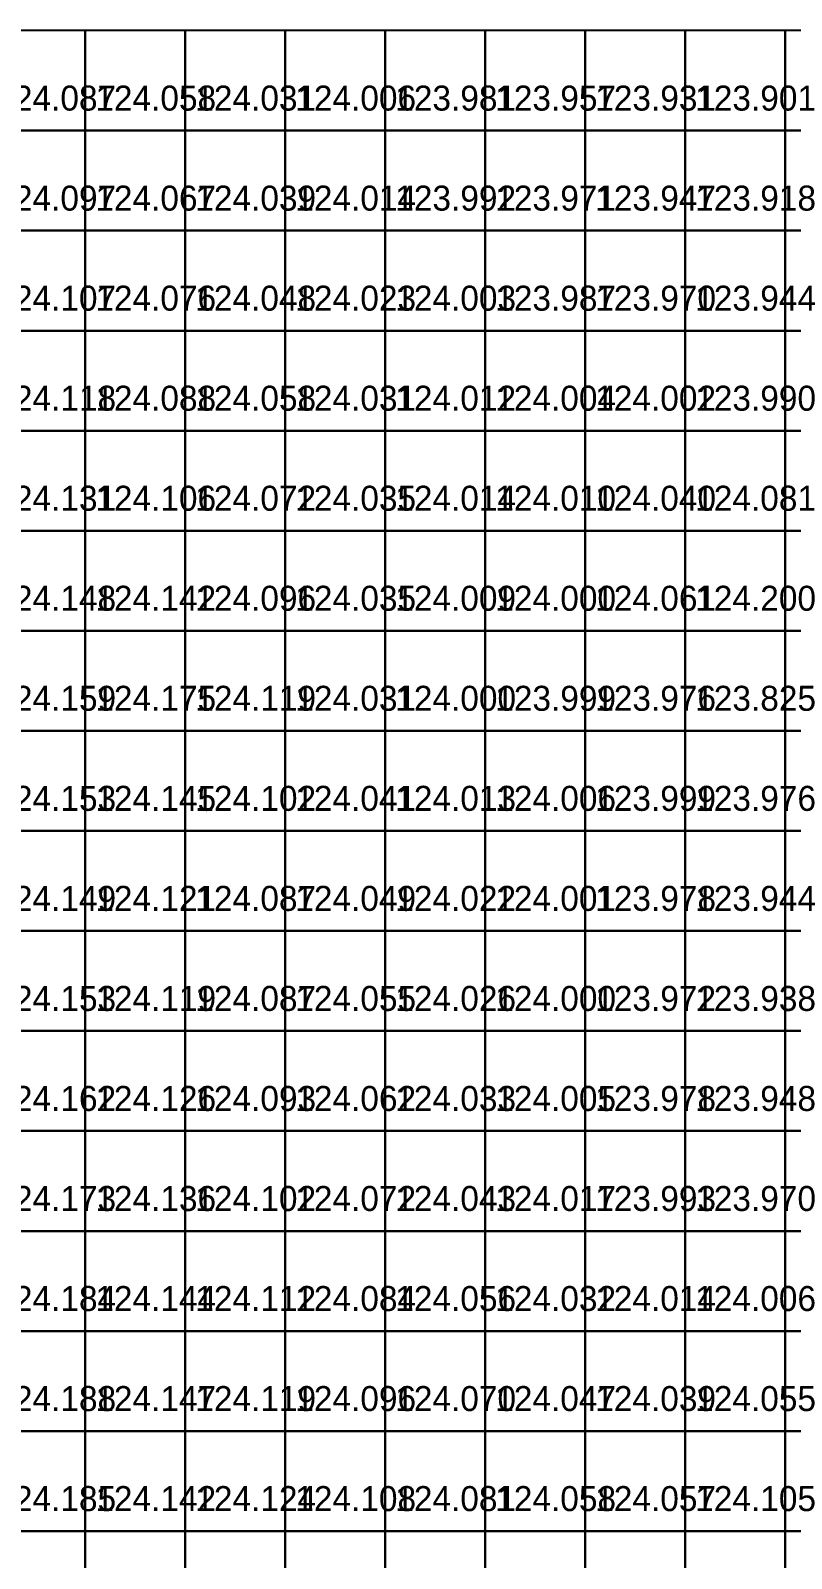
# Model space of a CAD drawing. Header units: metres. Extents: x 287857 to 287978, y 62957 to 63018.
# Drawn here: x 287940.38 to 287947.99, y 63002.56 to 63017.83 of the extents above; entities that cross this region are included whole.
import ezdxf

# ---------------------------------------------------------------- set-up
doc = ezdxf.new("R2010")
doc.units = ezdxf.units.M
for name, color, linetype, true_color in [('CIVILS-BARRIER', 7, 'Continuous', 0xf87171), ('CIVILS-INTERP', 7, 'Continuous', 0x64748b), ('CIVILS-LEVEL-TXT', 7, 'Continuous', 0x38bdf8), ('CIVILS-REAL', 7, 'Continuous', 0x38bdf8)]:
    doc.layers.add(name, color=color, linetype=linetype, true_color=true_color)

msp = doc.modelspace()

# ---------------------------------------------------------------- linework, layer by layer
at = {"layer": 'CIVILS-BARRIER'}
for points in [[(287944.925, 63010.831, 123.999), (287945.925, 63010.831, 123.999), (287945.925, 63011.831, 123.999), (287944.925, 63011.831, 123.999), (287944.925, 63010.831, 123.999)], [(287945.925, 63010.831, 123.976), (287946.925, 63010.831, 123.976), (287946.925, 63011.831, 123.976), (287945.925, 63011.831, 123.976), (287945.925, 63010.831, 123.976)], [(287946.925, 63010.831, 123.825), (287947.925, 63010.831, 123.825), (287947.925, 63011.831, 123.825), (287946.925, 63011.831, 123.825), (287946.925, 63010.831, 123.825)]]:
    msp.add_polyline3d(points, dxfattribs=at)
at = {"layer": 'CIVILS-INTERP'}
for points in [[(287939.925, 63016.831, 124.087), (287940.925, 63016.831, 124.087), (287940.925, 63017.831, 124.087), (287939.925, 63017.831, 124.087), (287939.925, 63016.831, 124.087)], [(287940.925, 63016.831, 124.058), (287941.925, 63016.831, 124.058), (287941.925, 63017.831, 124.058), (287940.925, 63017.831, 124.058), (287940.925, 63016.831, 124.058)], [(287941.925, 63016.831, 124.031), (287942.925, 63016.831, 124.031), (287942.925, 63017.831, 124.031), (287941.925, 63017.831, 124.031), (287941.925, 63016.831, 124.031)], [(287942.925, 63016.831, 124.006), (287943.925, 63016.831, 124.006), (287943.925, 63017.831, 124.006), (287942.925, 63017.831, 124.006), (287942.925, 63016.831, 124.006)], [(287943.925, 63016.831, 123.981), (287944.925, 63016.831, 123.981), (287944.925, 63017.831, 123.981), (287943.925, 63017.831, 123.981), (287943.925, 63016.831, 123.981)], [(287944.925, 63016.831, 123.957), (287945.925, 63016.831, 123.957), (287945.925, 63017.831, 123.957), (287944.925, 63017.831, 123.957), (287944.925, 63016.831, 123.957)], [(287945.925, 63016.831, 123.931), (287946.925, 63016.831, 123.931), (287946.925, 63017.831, 123.931), (287945.925, 63017.831, 123.931), (287945.925, 63016.831, 123.931)], [(287946.925, 63016.831, 123.901), (287947.925, 63016.831, 123.901), (287947.925, 63017.831, 123.901), (287946.925, 63017.831, 123.901), (287946.925, 63016.831, 123.901)], [(287947.925, 63016.831, 123.867), (287948.925, 63016.831, 123.867), (287948.925, 63017.831, 123.867), (287947.925, 63017.831, 123.867), (287947.925, 63016.831, 123.867)], [(287939.925, 63015.831, 124.097), (287940.925, 63015.831, 124.097), (287940.925, 63016.831, 124.097), (287939.925, 63016.831, 124.097), (287939.925, 63015.831, 124.097)], [(287940.925, 63015.831, 124.067), (287941.925, 63015.831, 124.067), (287941.925, 63016.831, 124.067), (287940.925, 63016.831, 124.067), (287940.925, 63015.831, 124.067)], [(287941.925, 63015.831, 124.039), (287942.925, 63015.831, 124.039), (287942.925, 63016.831, 124.039), (287941.925, 63016.831, 124.039), (287941.925, 63015.831, 124.039)], [(287942.925, 63015.831, 124.014), (287943.925, 63015.831, 124.014), (287943.925, 63016.831, 124.014), (287942.925, 63016.831, 124.014), (287942.925, 63015.831, 124.014)], [(287943.925, 63015.831, 123.992), (287944.925, 63015.831, 123.992), (287944.925, 63016.831, 123.992), (287943.925, 63016.831, 123.992), (287943.925, 63015.831, 123.992)], [(287944.925, 63015.831, 123.971), (287945.925, 63015.831, 123.971), (287945.925, 63016.831, 123.971), (287944.925, 63016.831, 123.971), (287944.925, 63015.831, 123.971)], [(287945.925, 63015.831, 123.947), (287946.925, 63015.831, 123.947), (287946.925, 63016.831, 123.947), (287945.925, 63016.831, 123.947), (287945.925, 63015.831, 123.947)], [(287946.925, 63015.831, 123.918), (287947.925, 63015.831, 123.918), (287947.925, 63016.831, 123.918), (287946.925, 63016.831, 123.918), (287946.925, 63015.831, 123.918)], [(287947.925, 63015.831, 123.881), (287948.925, 63015.831, 123.881), (287948.925, 63016.831, 123.881), (287947.925, 63016.831, 123.881), (287947.925, 63015.831, 123.881)], [(287939.925, 63014.831, 124.107), (287940.925, 63014.831, 124.107), (287940.925, 63015.831, 124.107), (287939.925, 63015.831, 124.107), (287939.925, 63014.831, 124.107)], [(287940.925, 63014.831, 124.076), (287941.925, 63014.831, 124.076), (287941.925, 63015.831, 124.076), (287940.925, 63015.831, 124.076), (287940.925, 63014.831, 124.076)], [(287941.925, 63014.831, 124.048), (287942.925, 63014.831, 124.048), (287942.925, 63015.831, 124.048), (287941.925, 63015.831, 124.048), (287941.925, 63014.831, 124.048)], [(287942.925, 63014.831, 124.023), (287943.925, 63014.831, 124.023), (287943.925, 63015.831, 124.023), (287942.925, 63015.831, 124.023), (287942.925, 63014.831, 124.023)], [(287943.925, 63014.831, 124.003), (287944.925, 63014.831, 124.003), (287944.925, 63015.831, 124.003), (287943.925, 63015.831, 124.003), (287943.925, 63014.831, 124.003)], [(287944.925, 63014.831, 123.987), (287945.925, 63014.831, 123.987), (287945.925, 63015.831, 123.987), (287944.925, 63015.831, 123.987), (287944.925, 63014.831, 123.987)], [(287945.925, 63014.831, 123.97), (287946.925, 63014.831, 123.97), (287946.925, 63015.831, 123.97), (287945.925, 63015.831, 123.97), (287945.925, 63014.831, 123.97)], [(287946.925, 63014.831, 123.944), (287947.925, 63014.831, 123.944), (287947.925, 63015.831, 123.944), (287946.925, 63015.831, 123.944), (287946.925, 63014.831, 123.944)], [(287947.925, 63014.831, 123.903), (287948.925, 63014.831, 123.903), (287948.925, 63015.831, 123.903), (287947.925, 63015.831, 123.903), (287947.925, 63014.831, 123.903)], [(287939.925, 63013.831, 124.118), (287940.925, 63013.831, 124.118), (287940.925, 63014.831, 124.118), (287939.925, 63014.831, 124.118), (287939.925, 63013.831, 124.118)], [(287940.925, 63013.831, 124.088), (287941.925, 63013.831, 124.088), (287941.925, 63014.831, 124.088), (287940.925, 63014.831, 124.088), (287940.925, 63013.831, 124.088)], [(287941.925, 63013.831, 124.058), (287942.925, 63013.831, 124.058), (287942.925, 63014.831, 124.058), (287941.925, 63014.831, 124.058), (287941.925, 63013.831, 124.058)], [(287942.925, 63013.831, 124.031), (287943.925, 63013.831, 124.031), (287943.925, 63014.831, 124.031), (287942.925, 63014.831, 124.031), (287942.925, 63013.831, 124.031)], [(287943.925, 63013.831, 124.012), (287944.925, 63013.831, 124.012), (287944.925, 63014.831, 124.012), (287943.925, 63014.831, 124.012), (287943.925, 63013.831, 124.012)], [(287944.925, 63013.831, 124.004), (287945.925, 63013.831, 124.004), (287945.925, 63014.831, 124.004), (287944.925, 63014.831, 124.004), (287944.925, 63013.831, 124.004)], [(287945.925, 63013.831, 124.002), (287946.925, 63013.831, 124.002), (287946.925, 63014.831, 124.002), (287945.925, 63014.831, 124.002), (287945.925, 63013.831, 124.002)], [(287946.925, 63013.831, 123.99), (287947.925, 63013.831, 123.99), (287947.925, 63014.831, 123.99), (287946.925, 63014.831, 123.99), (287946.925, 63013.831, 123.99)], [(287947.925, 63013.831, 123.939), (287948.925, 63013.831, 123.939), (287948.925, 63014.831, 123.939), (287947.925, 63014.831, 123.939), (287947.925, 63013.831, 123.939)], [(287939.925, 63012.831, 124.131), (287940.925, 63012.831, 124.131), (287940.925, 63013.831, 124.131), (287939.925, 63013.831, 124.131), (287939.925, 63012.831, 124.131)], [(287940.925, 63012.831, 124.106), (287941.925, 63012.831, 124.106), (287941.925, 63013.831, 124.106), (287940.925, 63013.831, 124.106), (287940.925, 63012.831, 124.106)], [(287941.925, 63012.831, 124.072), (287942.925, 63012.831, 124.072), (287942.925, 63013.831, 124.072), (287941.925, 63013.831, 124.072), (287941.925, 63012.831, 124.072)], [(287942.925, 63012.831, 124.035), (287943.925, 63012.831, 124.035), (287943.925, 63013.831, 124.035), (287942.925, 63013.831, 124.035), (287942.925, 63012.831, 124.035)], [(287943.925, 63012.831, 124.014), (287944.925, 63012.831, 124.014), (287944.925, 63013.831, 124.014), (287943.925, 63013.831, 124.014), (287943.925, 63012.831, 124.014)], [(287944.925, 63012.831, 124.01), (287945.925, 63012.831, 124.01), (287945.925, 63013.831, 124.01), (287944.925, 63013.831, 124.01), (287944.925, 63012.831, 124.01)], [(287945.925, 63012.831, 124.04), (287946.925, 63012.831, 124.04), (287946.925, 63013.831, 124.04), (287945.925, 63013.831, 124.04), (287945.925, 63012.831, 124.04)], [(287946.925, 63012.831, 124.081), (287947.925, 63012.831, 124.081), (287947.925, 63013.831, 124.081), (287946.925, 63013.831, 124.081), (287946.925, 63012.831, 124.081)], [(287947.925, 63012.831, 123.998), (287948.925, 63012.831, 123.998), (287948.925, 63013.831, 123.998), (287947.925, 63013.831, 123.998), (287947.925, 63012.831, 123.998)], [(287939.925, 63011.831, 124.148), (287940.925, 63011.831, 124.148), (287940.925, 63012.831, 124.148), (287939.925, 63012.831, 124.148), (287939.925, 63011.831, 124.148)], [(287940.925, 63011.831, 124.142), (287941.925, 63011.831, 124.142), (287941.925, 63012.831, 124.142), (287940.925, 63012.831, 124.142), (287940.925, 63011.831, 124.142)], [(287941.925, 63011.831, 124.096), (287942.925, 63011.831, 124.096), (287942.925, 63012.831, 124.096), (287941.925, 63012.831, 124.096), (287941.925, 63011.831, 124.096)], [(287942.925, 63011.831, 124.035), (287943.925, 63011.831, 124.035), (287943.925, 63012.831, 124.035), (287942.925, 63012.831, 124.035), (287942.925, 63011.831, 124.035)], [(287943.925, 63011.831, 124.009), (287944.925, 63011.831, 124.009), (287944.925, 63012.831, 124.009), (287943.925, 63012.831, 124.009), (287943.925, 63011.831, 124.009)], [(287945.925, 63011.831, 124.061), (287946.925, 63011.831, 124.061), (287946.925, 63012.831, 124.061), (287945.925, 63012.831, 124.061), (287945.925, 63011.831, 124.061)], [(287947.925, 63011.831, 124.042), (287948.925, 63011.831, 124.042), (287948.925, 63012.831, 124.042), (287947.925, 63012.831, 124.042), (287947.925, 63011.831, 124.042)], [(287939.925, 63010.831, 124.159), (287940.925, 63010.831, 124.159), (287940.925, 63011.831, 124.159), (287939.925, 63011.831, 124.159), (287939.925, 63010.831, 124.159)], [(287941.925, 63010.831, 124.119), (287942.925, 63010.831, 124.119), (287942.925, 63011.831, 124.119), (287941.925, 63011.831, 124.119), (287941.925, 63010.831, 124.119)], [(287942.925, 63010.831, 124.031), (287943.925, 63010.831, 124.031), (287943.925, 63011.831, 124.031), (287942.925, 63011.831, 124.031), (287942.925, 63010.831, 124.031)], [(287939.925, 63009.831, 124.153), (287940.925, 63009.831, 124.153), (287940.925, 63010.831, 124.153), (287939.925, 63010.831, 124.153), (287939.925, 63009.831, 124.153)], [(287940.925, 63009.831, 124.145), (287941.925, 63009.831, 124.145), (287941.925, 63010.831, 124.145), (287940.925, 63010.831, 124.145), (287940.925, 63009.831, 124.145)], [(287941.925, 63009.831, 124.102), (287942.925, 63009.831, 124.102), (287942.925, 63010.831, 124.102), (287941.925, 63010.831, 124.102), (287941.925, 63009.831, 124.102)], [(287942.925, 63009.831, 124.041), (287943.925, 63009.831, 124.041), (287943.925, 63010.831, 124.041), (287942.925, 63010.831, 124.041), (287942.925, 63009.831, 124.041)], [(287943.925, 63009.831, 124.013), (287944.925, 63009.831, 124.013), (287944.925, 63010.831, 124.013), (287943.925, 63010.831, 124.013), (287943.925, 63009.831, 124.013)], [(287944.925, 63009.831, 124.006), (287945.925, 63009.831, 124.006), (287945.925, 63010.831, 124.006), (287944.925, 63010.831, 124.006), (287944.925, 63009.831, 124.006)], [(287945.925, 63009.831, 123.999), (287946.925, 63009.831, 123.999), (287946.925, 63010.831, 123.999), (287945.925, 63010.831, 123.999), (287945.925, 63009.831, 123.999)], [(287946.925, 63009.831, 123.976), (287947.925, 63009.831, 123.976), (287947.925, 63010.831, 123.976), (287946.925, 63010.831, 123.976), (287946.925, 63009.831, 123.976)], [(287947.925, 63009.831, 123.908), (287948.925, 63009.831, 123.908), (287948.925, 63010.831, 123.908), (287947.925, 63010.831, 123.908), (287947.925, 63009.831, 123.908)], [(287939.925, 63008.831, 124.149), (287940.925, 63008.831, 124.149), (287940.925, 63009.831, 124.149), (287939.925, 63009.831, 124.149), (287939.925, 63008.831, 124.149)], [(287940.925, 63008.831, 124.121), (287941.925, 63008.831, 124.121), (287941.925, 63009.831, 124.121), (287940.925, 63009.831, 124.121), (287940.925, 63008.831, 124.121)], [(287941.925, 63008.831, 124.087), (287942.925, 63008.831, 124.087), (287942.925, 63009.831, 124.087), (287941.925, 63009.831, 124.087), (287941.925, 63008.831, 124.087)], [(287942.925, 63008.831, 124.049), (287943.925, 63008.831, 124.049), (287943.925, 63009.831, 124.049), (287942.925, 63009.831, 124.049), (287942.925, 63008.831, 124.049)], [(287943.925, 63008.831, 124.022), (287944.925, 63008.831, 124.022), (287944.925, 63009.831, 124.022), (287943.925, 63009.831, 124.022), (287943.925, 63008.831, 124.022)], [(287944.925, 63008.831, 124.001), (287945.925, 63008.831, 124.001), (287945.925, 63009.831, 124.001), (287944.925, 63009.831, 124.001), (287944.925, 63008.831, 124.001)], [(287945.925, 63008.831, 123.978), (287946.925, 63008.831, 123.978), (287946.925, 63009.831, 123.978), (287945.925, 63009.831, 123.978), (287945.925, 63008.831, 123.978)], [(287946.925, 63008.831, 123.944), (287947.925, 63008.831, 123.944), (287947.925, 63009.831, 123.944), (287946.925, 63009.831, 123.944), (287946.925, 63008.831, 123.944)], [(287947.925, 63008.831, 123.893), (287948.925, 63008.831, 123.893), (287948.925, 63009.831, 123.893), (287947.925, 63009.831, 123.893), (287947.925, 63008.831, 123.893)], [(287939.925, 63007.831, 124.153), (287940.925, 63007.831, 124.153), (287940.925, 63008.831, 124.153), (287939.925, 63008.831, 124.153), (287939.925, 63007.831, 124.153)], [(287940.925, 63007.831, 124.119), (287941.925, 63007.831, 124.119), (287941.925, 63008.831, 124.119), (287940.925, 63008.831, 124.119), (287940.925, 63007.831, 124.119)], [(287941.925, 63007.831, 124.087), (287942.925, 63007.831, 124.087), (287942.925, 63008.831, 124.087), (287941.925, 63008.831, 124.087), (287941.925, 63007.831, 124.087)], [(287942.925, 63007.831, 124.055), (287943.925, 63007.831, 124.055), (287943.925, 63008.831, 124.055), (287942.925, 63008.831, 124.055), (287942.925, 63007.831, 124.055)], [(287943.925, 63007.831, 124.026), (287944.925, 63007.831, 124.026), (287944.925, 63008.831, 124.026), (287943.925, 63008.831, 124.026), (287943.925, 63007.831, 124.026)], [(287944.925, 63007.831, 124), (287945.925, 63007.831, 124), (287945.925, 63008.831, 124), (287944.925, 63008.831, 124), (287944.925, 63007.831, 124)], [(287945.925, 63007.831, 123.972), (287946.925, 63007.831, 123.972), (287946.925, 63008.831, 123.972), (287945.925, 63008.831, 123.972), (287945.925, 63007.831, 123.972)], [(287946.925, 63007.831, 123.938), (287947.925, 63007.831, 123.938), (287947.925, 63008.831, 123.938), (287946.925, 63008.831, 123.938), (287946.925, 63007.831, 123.938)], [(287947.925, 63007.831, 123.898), (287948.925, 63007.831, 123.898), (287948.925, 63008.831, 123.898), (287947.925, 63008.831, 123.898), (287947.925, 63007.831, 123.898)], [(287939.925, 63006.831, 124.162), (287940.925, 63006.831, 124.162), (287940.925, 63007.831, 124.162), (287939.925, 63007.831, 124.162), (287939.925, 63006.831, 124.162)], [(287940.925, 63006.831, 124.126), (287941.925, 63006.831, 124.126), (287941.925, 63007.831, 124.126), (287940.925, 63007.831, 124.126), (287940.925, 63006.831, 124.126)], [(287941.925, 63006.831, 124.093), (287942.925, 63006.831, 124.093), (287942.925, 63007.831, 124.093), (287941.925, 63007.831, 124.093), (287941.925, 63006.831, 124.093)], [(287942.925, 63006.831, 124.062), (287943.925, 63006.831, 124.062), (287943.925, 63007.831, 124.062), (287942.925, 63007.831, 124.062), (287942.925, 63006.831, 124.062)], [(287943.925, 63006.831, 124.033), (287944.925, 63006.831, 124.033), (287944.925, 63007.831, 124.033), (287943.925, 63007.831, 124.033), (287943.925, 63006.831, 124.033)], [(287944.925, 63006.831, 124.005), (287945.925, 63006.831, 124.005), (287945.925, 63007.831, 124.005), (287944.925, 63007.831, 124.005), (287944.925, 63006.831, 124.005)], [(287945.925, 63006.831, 123.978), (287946.925, 63006.831, 123.978), (287946.925, 63007.831, 123.978), (287945.925, 63007.831, 123.978), (287945.925, 63006.831, 123.978)], [(287946.925, 63006.831, 123.948), (287947.925, 63006.831, 123.948), (287947.925, 63007.831, 123.948), (287946.925, 63007.831, 123.948), (287946.925, 63006.831, 123.948)], [(287947.925, 63006.831, 123.915), (287948.925, 63006.831, 123.915), (287948.925, 63007.831, 123.915), (287947.925, 63007.831, 123.915), (287947.925, 63006.831, 123.915)], [(287939.925, 63005.831, 124.173), (287940.925, 63005.831, 124.173), (287940.925, 63006.831, 124.173), (287939.925, 63006.831, 124.173), (287939.925, 63005.831, 124.173)], [(287940.925, 63005.831, 124.136), (287941.925, 63005.831, 124.136), (287941.925, 63006.831, 124.136), (287940.925, 63006.831, 124.136), (287940.925, 63005.831, 124.136)], [(287941.925, 63005.831, 124.102), (287942.925, 63005.831, 124.102), (287942.925, 63006.831, 124.102), (287941.925, 63006.831, 124.102), (287941.925, 63005.831, 124.102)], [(287942.925, 63005.831, 124.072), (287943.925, 63005.831, 124.072), (287943.925, 63006.831, 124.072), (287942.925, 63006.831, 124.072), (287942.925, 63005.831, 124.072)], [(287943.925, 63005.831, 124.043), (287944.925, 63005.831, 124.043), (287944.925, 63006.831, 124.043), (287943.925, 63006.831, 124.043), (287943.925, 63005.831, 124.043)], [(287944.925, 63005.831, 124.017), (287945.925, 63005.831, 124.017), (287945.925, 63006.831, 124.017), (287944.925, 63006.831, 124.017), (287944.925, 63005.831, 124.017)], [(287945.925, 63005.831, 123.993), (287946.925, 63005.831, 123.993), (287946.925, 63006.831, 123.993), (287945.925, 63006.831, 123.993), (287945.925, 63005.831, 123.993)], [(287946.925, 63005.831, 123.97), (287947.925, 63005.831, 123.97), (287947.925, 63006.831, 123.97), (287946.925, 63006.831, 123.97), (287946.925, 63005.831, 123.97)], [(287947.925, 63005.831, 123.947), (287948.925, 63005.831, 123.947), (287948.925, 63006.831, 123.947), (287947.925, 63006.831, 123.947), (287947.925, 63005.831, 123.947)], [(287939.925, 63004.831, 124.184), (287940.925, 63004.831, 124.184), (287940.925, 63005.831, 124.184), (287939.925, 63005.831, 124.184), (287939.925, 63004.831, 124.184)], [(287940.925, 63004.831, 124.144), (287941.925, 63004.831, 124.144), (287941.925, 63005.831, 124.144), (287940.925, 63005.831, 124.144), (287940.925, 63004.831, 124.144)], [(287941.925, 63004.831, 124.112), (287942.925, 63004.831, 124.112), (287942.925, 63005.831, 124.112), (287941.925, 63005.831, 124.112), (287941.925, 63004.831, 124.112)], [(287942.925, 63004.831, 124.084), (287943.925, 63004.831, 124.084), (287943.925, 63005.831, 124.084), (287942.925, 63005.831, 124.084), (287942.925, 63004.831, 124.084)], [(287943.925, 63004.831, 124.056), (287944.925, 63004.831, 124.056), (287944.925, 63005.831, 124.056), (287943.925, 63005.831, 124.056), (287943.925, 63004.831, 124.056)], [(287944.925, 63004.831, 124.032), (287945.925, 63004.831, 124.032), (287945.925, 63005.831, 124.032), (287944.925, 63005.831, 124.032), (287944.925, 63004.831, 124.032)], [(287945.925, 63004.831, 124.014), (287946.925, 63004.831, 124.014), (287946.925, 63005.831, 124.014), (287945.925, 63005.831, 124.014), (287945.925, 63004.831, 124.014)], [(287946.925, 63004.831, 124.006), (287947.925, 63004.831, 124.006), (287947.925, 63005.831, 124.006), (287946.925, 63005.831, 124.006), (287946.925, 63004.831, 124.006)], [(287947.925, 63004.831, 124), (287948.925, 63004.831, 124), (287948.925, 63005.831, 124), (287947.925, 63005.831, 124), (287947.925, 63004.831, 124)], [(287939.925, 63003.831, 124.188), (287940.925, 63003.831, 124.188), (287940.925, 63004.831, 124.188), (287939.925, 63004.831, 124.188), (287939.925, 63003.831, 124.188)], [(287940.925, 63003.831, 124.147), (287941.925, 63003.831, 124.147), (287941.925, 63004.831, 124.147), (287940.925, 63004.831, 124.147), (287940.925, 63003.831, 124.147)], [(287941.925, 63003.831, 124.119), (287942.925, 63003.831, 124.119), (287942.925, 63004.831, 124.119), (287941.925, 63004.831, 124.119), (287941.925, 63003.831, 124.119)], [(287942.925, 63003.831, 124.096), (287943.925, 63003.831, 124.096), (287943.925, 63004.831, 124.096), (287942.925, 63004.831, 124.096), (287942.925, 63003.831, 124.096)], [(287943.925, 63003.831, 124.07), (287944.925, 63003.831, 124.07), (287944.925, 63004.831, 124.07), (287943.925, 63004.831, 124.07), (287943.925, 63003.831, 124.07)], [(287944.925, 63003.831, 124.047), (287945.925, 63003.831, 124.047), (287945.925, 63004.831, 124.047), (287944.925, 63004.831, 124.047), (287944.925, 63003.831, 124.047)], [(287945.925, 63003.831, 124.039), (287946.925, 63003.831, 124.039), (287946.925, 63004.831, 124.039), (287945.925, 63004.831, 124.039), (287945.925, 63003.831, 124.039)], [(287946.925, 63003.831, 124.055), (287947.925, 63003.831, 124.055), (287947.925, 63004.831, 124.055), (287946.925, 63004.831, 124.055), (287946.925, 63003.831, 124.055)], [(287947.925, 63003.831, 124.093), (287948.925, 63003.831, 124.093), (287948.925, 63004.831, 124.093), (287947.925, 63004.831, 124.093), (287947.925, 63003.831, 124.093)], [(287939.925, 63002.831, 124.185), (287940.925, 63002.831, 124.185), (287940.925, 63003.831, 124.185), (287939.925, 63003.831, 124.185), (287939.925, 63002.831, 124.185)], [(287940.925, 63002.831, 124.142), (287941.925, 63002.831, 124.142), (287941.925, 63003.831, 124.142), (287940.925, 63003.831, 124.142), (287940.925, 63002.831, 124.142)], [(287941.925, 63002.831, 124.124), (287942.925, 63002.831, 124.124), (287942.925, 63003.831, 124.124), (287941.925, 63003.831, 124.124), (287941.925, 63002.831, 124.124)], [(287942.925, 63002.831, 124.108), (287943.925, 63002.831, 124.108), (287943.925, 63003.831, 124.108), (287942.925, 63003.831, 124.108), (287942.925, 63002.831, 124.108)], [(287943.925, 63002.831, 124.081), (287944.925, 63002.831, 124.081), (287944.925, 63003.831, 124.081), (287943.925, 63003.831, 124.081), (287943.925, 63002.831, 124.081)], [(287944.925, 63002.831, 124.058), (287945.925, 63002.831, 124.058), (287945.925, 63003.831, 124.058), (287944.925, 63003.831, 124.058), (287944.925, 63002.831, 124.058)], [(287945.925, 63002.831, 124.057), (287946.925, 63002.831, 124.057), (287946.925, 63003.831, 124.057), (287945.925, 63003.831, 124.057), (287945.925, 63002.831, 124.057)], [(287946.925, 63002.831, 124.105), (287947.925, 63002.831, 124.105), (287947.925, 63003.831, 124.105), (287946.925, 63003.831, 124.105), (287946.925, 63002.831, 124.105)], [(287947.925, 63002.831, 124.241), (287948.925, 63002.831, 124.241), (287948.925, 63003.831, 124.241), (287947.925, 63003.831, 124.241), (287947.925, 63002.831, 124.241)], [(287939.925, 63001.831, 124.178), (287940.925, 63001.831, 124.178), (287940.925, 63002.831, 124.178), (287939.925, 63002.831, 124.178), (287939.925, 63001.831, 124.178)], [(287940.925, 63001.831, 124.135), (287941.925, 63001.831, 124.135), (287941.925, 63002.831, 124.135), (287940.925, 63002.831, 124.135), (287940.925, 63001.831, 124.135)], [(287942.925, 63001.831, 124.115), (287943.925, 63001.831, 124.115), (287943.925, 63002.831, 124.115), (287942.925, 63002.831, 124.115), (287942.925, 63001.831, 124.115)], [(287943.925, 63001.831, 124.087), (287944.925, 63001.831, 124.087), (287944.925, 63002.831, 124.087), (287943.925, 63002.831, 124.087), (287943.925, 63001.831, 124.087)], [(287944.925, 63001.831, 124.061), (287945.925, 63001.831, 124.061), (287945.925, 63002.831, 124.061), (287944.925, 63002.831, 124.061), (287944.925, 63001.831, 124.061)], [(287945.925, 63001.831, 124.057), (287946.925, 63001.831, 124.057), (287946.925, 63002.831, 124.057), (287945.925, 63002.831, 124.057), (287945.925, 63001.831, 124.057)], [(287946.925, 63001.831, 124.108), (287947.925, 63001.831, 124.108), (287947.925, 63002.831, 124.108), (287946.925, 63002.831, 124.108), (287946.925, 63001.831, 124.108)], [(287947.925, 63001.831, 124.296), (287948.925, 63001.831, 124.296), (287948.925, 63002.831, 124.296), (287947.925, 63002.831, 124.296), (287947.925, 63001.831, 124.296)]]:
    msp.add_polyline3d(points, dxfattribs=at)
at = {"layer": 'CIVILS-REAL'}
for points in [[(287944.925, 63011.831, 124), (287945.925, 63011.831, 124), (287945.925, 63012.831, 124), (287944.925, 63012.831, 124), (287944.925, 63011.831, 124)], [(287946.925, 63011.831, 124.2), (287947.925, 63011.831, 124.2), (287947.925, 63012.831, 124.2), (287946.925, 63012.831, 124.2), (287946.925, 63011.831, 124.2)], [(287940.925, 63010.831, 124.175), (287941.925, 63010.831, 124.175), (287941.925, 63011.831, 124.175), (287940.925, 63011.831, 124.175), (287940.925, 63010.831, 124.175)], [(287943.925, 63010.831, 124), (287944.925, 63010.831, 124), (287944.925, 63011.831, 124), (287943.925, 63011.831, 124), (287943.925, 63010.831, 124)], [(287947.925, 63010.831, 123.825), (287948.925, 63010.831, 123.825), (287948.925, 63011.831, 123.825), (287947.925, 63011.831, 123.825), (287947.925, 63010.831, 123.825)], [(287941.925, 63001.831, 124.125), (287942.925, 63001.831, 124.125), (287942.925, 63002.831, 124.125), (287941.925, 63002.831, 124.125), (287941.925, 63001.831, 124.125)]]:
    msp.add_polyline3d(points, dxfattribs=at)

# ---------------------------------------------------------------- texts
at = {"layer": 'CIVILS-LEVEL-TXT'}
for s, p in [('124.087', (287940.025, 63017.031, 124.087)), ('124.058', (287941.025, 63017.031, 124.058)), ('124.031', (287942.025, 63017.031, 124.031)), ('124.006', (287943.025, 63017.031, 124.006)), ('123.981', (287944.025, 63017.031, 123.981)), ('123.957', (287945.025, 63017.031, 123.957)), ('123.931', (287946.025, 63017.031, 123.931)), ('123.901', (287947.025, 63017.031, 123.901)), ('124.097', (287940.025, 63016.031, 124.097)), ('124.067', (287941.025, 63016.031, 124.067)), ('124.039', (287942.025, 63016.031, 124.039)), ('124.014', (287943.025, 63016.031, 124.014)), ('123.992', (287944.025, 63016.031, 123.992)), ('123.971', (287945.025, 63016.031, 123.971)), ('123.947', (287946.025, 63016.031, 123.947)), ('123.918', (287947.025, 63016.031, 123.918)), ('124.107', (287940.025, 63015.031, 124.107)), ('124.076', (287941.025, 63015.031, 124.076)), ('124.048', (287942.025, 63015.031, 124.048)), ('124.023', (287943.025, 63015.031, 124.023)), ('124.003', (287944.025, 63015.031, 124.003)), ('123.987', (287945.025, 63015.031, 123.987)), ('123.970', (287946.025, 63015.031, 123.97)), ('123.944', (287947.025, 63015.031, 123.944)), ('124.118', (287940.025, 63014.031, 124.118)), ('124.088', (287941.025, 63014.031, 124.088)), ('124.058', (287942.025, 63014.031, 124.058)), ('124.031', (287943.025, 63014.031, 124.031)), ('124.012', (287944.025, 63014.031, 124.012)), ('124.004', (287945.025, 63014.031, 124.004)), ('124.002', (287946.025, 63014.031, 124.002)), ('123.990', (287947.025, 63014.031, 123.99)), ('124.131', (287940.025, 63013.031, 124.131)), ('124.106', (287941.025, 63013.031, 124.106)), ('124.072', (287942.025, 63013.031, 124.072)), ('124.035', (287943.025, 63013.031, 124.035)), ('124.014', (287944.025, 63013.031, 124.014)), ('124.010', (287945.025, 63013.031, 124.01)), ('124.040', (287946.025, 63013.031, 124.04)), ('124.081', (287947.025, 63013.031, 124.081)), ('124.148', (287940.025, 63012.031, 124.148)), ('124.142', (287941.025, 63012.031, 124.142)), ('124.096', (287942.025, 63012.031, 124.096)), ('124.035', (287943.025, 63012.031, 124.035)), ('124.009', (287944.025, 63012.031, 124.009)), ('124.000', (287945.025, 63012.031, 124)), ('124.061', (287946.025, 63012.031, 124.061)), ('124.200', (287947.025, 63012.031, 124.2)), ('124.159', (287940.025, 63011.031, 124.159)), ('124.175', (287941.025, 63011.031, 124.175)), ('124.119', (287942.025, 63011.031, 124.119)), ('124.031', (287943.025, 63011.031, 124.031)), ('124.000', (287944.025, 63011.031, 124)), ('123.999', (287945.025, 63011.031, 123.999)), ('123.976', (287946.025, 63011.031, 123.976)), ('123.825', (287947.025, 63011.031, 123.825)), ('124.153', (287940.025, 63010.031, 124.153)), ('124.145', (287941.025, 63010.031, 124.145)), ('124.102', (287942.025, 63010.031, 124.102)), ('124.041', (287943.025, 63010.031, 124.041)), ('124.013', (287944.025, 63010.031, 124.013)), ('124.006', (287945.025, 63010.031, 124.006)), ('123.999', (287946.025, 63010.031, 123.999)), ('123.976', (287947.025, 63010.031, 123.976)), ('124.149', (287940.025, 63009.031, 124.149)), ('124.121', (287941.025, 63009.031, 124.121)), ('124.087', (287942.025, 63009.031, 124.087)), ('124.049', (287943.025, 63009.031, 124.049)), ('124.022', (287944.025, 63009.031, 124.022)), ('124.001', (287945.025, 63009.031, 124.001)), ('123.978', (287946.025, 63009.031, 123.978)), ('123.944', (287947.025, 63009.031, 123.944)), ('124.153', (287940.025, 63008.031, 124.153)), ('124.119', (287941.025, 63008.031, 124.119)), ('124.087', (287942.025, 63008.031, 124.087)), ('124.055', (287943.025, 63008.031, 124.055)), ('124.026', (287944.025, 63008.031, 124.026)), ('124.000', (287945.025, 63008.031, 124)), ('123.972', (287946.025, 63008.031, 123.972)), ('123.938', (287947.025, 63008.031, 123.938)), ('124.162', (287940.025, 63007.031, 124.162)), ('124.126', (287941.025, 63007.031, 124.126)), ('124.093', (287942.025, 63007.031, 124.093)), ('124.062', (287943.025, 63007.031, 124.062)), ('124.033', (287944.025, 63007.031, 124.033)), ('124.005', (287945.025, 63007.031, 124.005)), ('123.978', (287946.025, 63007.031, 123.978)), ('123.948', (287947.025, 63007.031, 123.948)), ('124.173', (287940.025, 63006.031, 124.173)), ('124.136', (287941.025, 63006.031, 124.136)), ('124.102', (287942.025, 63006.031, 124.102)), ('124.072', (287943.025, 63006.031, 124.072)), ('124.043', (287944.025, 63006.031, 124.043)), ('124.017', (287945.025, 63006.031, 124.017)), ('123.993', (287946.025, 63006.031, 123.993)), ('123.970', (287947.025, 63006.031, 123.97)), ('124.184', (287940.025, 63005.031, 124.184)), ('124.144', (287941.025, 63005.031, 124.144)), ('124.112', (287942.025, 63005.031, 124.112)), ('124.084', (287943.025, 63005.031, 124.084)), ('124.056', (287944.025, 63005.031, 124.056)), ('124.032', (287945.025, 63005.031, 124.032)), ('124.014', (287946.025, 63005.031, 124.014)), ('124.006', (287947.025, 63005.031, 124.006)), ('124.188', (287940.025, 63004.031, 124.188)), ('124.147', (287941.025, 63004.031, 124.147)), ('124.119', (287942.025, 63004.031, 124.119)), ('124.096', (287943.025, 63004.031, 124.096)), ('124.070', (287944.025, 63004.031, 124.07)), ('124.047', (287945.025, 63004.031, 124.047)), ('124.039', (287946.025, 63004.031, 124.039)), ('124.055', (287947.025, 63004.031, 124.055)), ('124.185', (287940.025, 63003.031, 124.185)), ('124.142', (287941.025, 63003.031, 124.142)), ('124.124', (287942.025, 63003.031, 124.124)), ('124.108', (287943.025, 63003.031, 124.108)), ('124.081', (287944.025, 63003.031, 124.081)), ('124.058', (287945.025, 63003.031, 124.058)), ('124.057', (287946.025, 63003.031, 124.057)), ('124.105', (287947.025, 63003.031, 124.105))]:
    msp.add_text(s, height=0.25, dxfattribs=at).set_placement(p)

doc.saveas('drawing.dxf')
